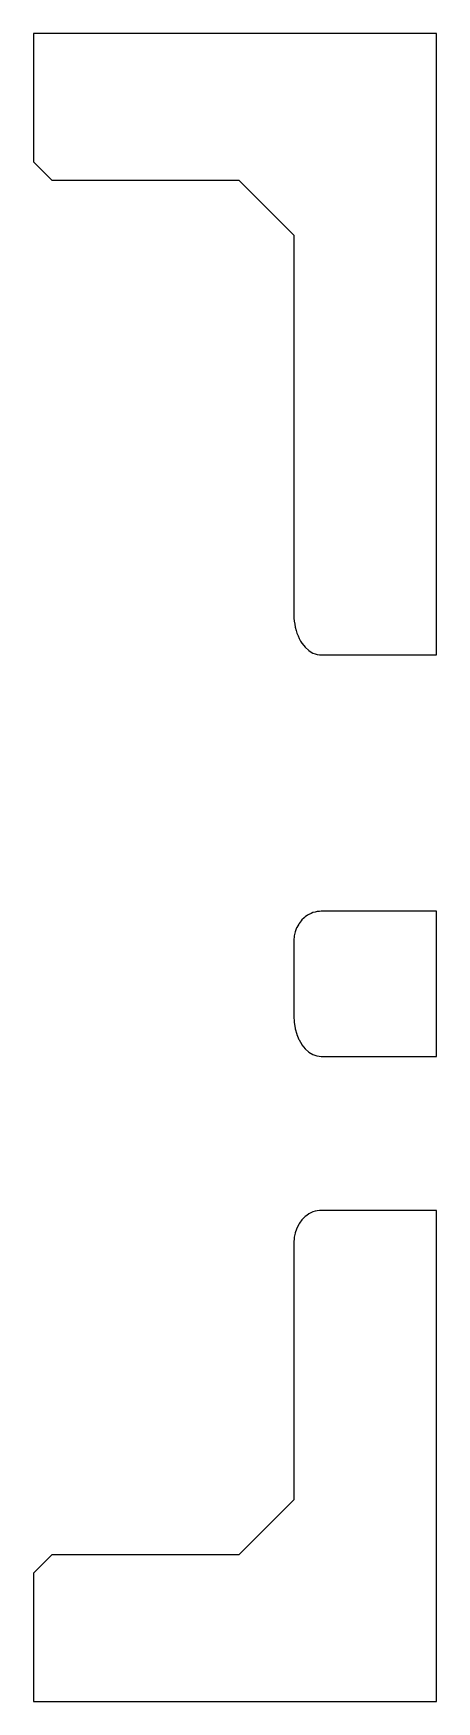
# Model space of a CAD drawing. Header units: metres. Extents: x 0 to 47.5, y 0 to 45.5.
# Drawn here: x 0 to 11, y 0 to 45.5 of the extents above.
import ezdxf

# ---------------------------------------------------------------- set-up
doc = ezdxf.new("R2010")
doc.units = ezdxf.units.M

msp = doc.modelspace()

# ---------------------------------------------------------------- linework, layer by layer
for p, q in [((11, 45.5), (0, 45.5)), ((0, 45.5), (0, 42)), ((11, 28.546), (11, 45.5)), ((0, 42), (0.5, 41.5)), ((0.5, 41.5), (5.60409, 41.5)), ((5.60409, 41.5), (7.10409, 40)), ((7.10409, 40), (7.10409, 29.6434)), ((7.10409, 29.6434), (7.10887, 29.5545)), ((7.10887, 29.5545), (7.11332, 29.4717)), ((7.11332, 29.4717), (7.12789, 29.3829)), ((7.12789, 29.3829), (7.14079, 29.3043)), ((7.14079, 29.3043), (7.16522, 29.218)), ((7.16522, 29.218), (7.18583, 29.1452)), ((7.18583, 29.1452), (7.21987, 29.0639)), ((7.21987, 29.0639), (7.24732, 28.9983)), ((7.24732, 28.9983), (7.29041, 28.9245)), ((7.29041, 28.9245), (7.32376, 28.8674)), ((7.32376, 28.8674), (7.375, 28.8034)), ((7.375, 28.8034), (7.41325, 28.7556)), ((7.41325, 28.7556), (7.51359, 28.6656)), ((7.51359, 28.6656), (7.57725, 28.627)), ((7.57725, 28.627), (7.62232, 28.5997)), ((7.62232, 28.5997), (7.68975, 28.576)), ((7.68975, 28.576), (7.73676, 28.5595)), ((7.73676, 28.5595), (7.8061, 28.5515)), ((7.8061, 28.5515), (7.85409, 28.546)), ((7.85409, 28.546), (11, 28.546)), ((7.41325, 21.4033), (7.38654, 21.3785)), ((7.47784, 21.4462), (7.41325, 21.4033)), ((7.51359, 21.47), (7.47784, 21.4462)), ((7.57837, 21.4991), (7.51359, 21.47)), ((7.62232, 21.5188), (7.57837, 21.4991)), ((7.68652, 21.5355), (7.62232, 21.5188)), ((7.73676, 21.5486), (7.68652, 21.5355)), ((7.80035, 21.554), (7.73676, 21.5486)), ((7.85409, 21.5586), (7.80035, 21.554)), ((11, 21.5586), (7.85409, 21.5586)), ((11, 17.596), (11, 21.5586)), ((7.13195, 20.9567), (7.11462, 20.8827)), ((7.14017, 20.9938), (7.13195, 20.9567)), ((7.14079, 20.9967), (7.14017, 20.9938)), ((7.18162, 21.1035), (7.14079, 20.9967)), ((7.18583, 21.1146), (7.18162, 21.1035)), ((7.23721, 21.2055), (7.18583, 21.1146)), ((7.24732, 21.2234), (7.23721, 21.2055)), ((7.3059, 21.2977), (7.24732, 21.2234)), ((7.32376, 21.3204), (7.3059, 21.2977)), ((7.38654, 21.3785), (7.32376, 21.3204)), ((7.10514, 20.7705), (7.10409, 20.7568)), ((7.10409, 20.7568), (7.10409, 18.6934)), ((7.11332, 20.8771), (7.10514, 20.7705)), ((7.11462, 20.8827), (7.11332, 20.8771)), ((7.10409, 18.6934), (7.11273, 18.5327)), ((7.11273, 18.5327), (7.11332, 18.5217)), ((7.11332, 18.5217), (7.1392, 18.364)), ((7.1392, 18.364), (7.14079, 18.3543)), ((7.14079, 18.3543), (7.18348, 18.2035)), ((7.18348, 18.2035), (7.18583, 18.1952)), ((7.18583, 18.1952), (7.24445, 18.0552)), ((7.24445, 18.0552), (7.24732, 18.0484)), ((7.24732, 18.0484), (7.32055, 17.9229)), ((7.32055, 17.9229), (7.32376, 17.9174)), ((7.32376, 17.9174), (7.41325, 17.8056)), ((7.41325, 17.8056), (7.51359, 17.7156)), ((7.51359, 17.7156), (7.61885, 17.6518)), ((7.61885, 17.6518), (7.62232, 17.6497)), ((7.62232, 17.6497), (7.73327, 17.6107)), ((7.73327, 17.6107), (7.73676, 17.6095)), ((7.73676, 17.6095), (7.85409, 17.596)), ((7.85409, 17.596), (11, 17.596)), ((7.41325, 13.2278), (7.35144, 13.1646)), ((7.45581, 13.259), (7.41325, 13.2278)), ((7.51359, 13.3014), (7.45581, 13.259)), ((7.56934, 13.3291), (7.51359, 13.3014)), ((7.62232, 13.3553), (7.56934, 13.3291)), ((7.68768, 13.3741), (7.62232, 13.3553)), ((7.73676, 13.3882), (7.68768, 13.3741)), ((7.80686, 13.3948), (7.73676, 13.3882)), ((7.85409, 13.3993), (7.80686, 13.3948)), ((11, 13.3993), (7.85409, 13.3993)), ((11, 0), (11, 13.3993)), ((7.13794, 12.7753), (7.11332, 12.6633)), ((7.14079, 12.7883), (7.13794, 12.7753)), ((7.17789, 12.8861), (7.14079, 12.7883)), ((7.18583, 12.9091), (7.17789, 12.8861)), ((7.18752, 12.9124), (7.18583, 12.9091)), ((7.24732, 13.0292), (7.18752, 12.9124)), ((7.26067, 13.0479), (7.24732, 13.0292)), ((7.32376, 13.1363), (7.26067, 13.0479)), ((7.35144, 13.1646), (7.32376, 13.1363)), ((7.11122, 12.6341), (7.10409, 12.5351)), ((7.10409, 12.5351), (7.10409, 5.5)), ((7.11332, 12.6633), (7.11122, 12.6341)), ((7.10409, 5.5), (5.60409, 4)), ((0.5, 4), (0, 3.5)), ((5.60409, 4), (0.5, 4)), ((0, 3.5), (0, 0)), ((0, 0), (11, 0))]:
    msp.add_line(p, q)

doc.saveas('drawing.dxf')
